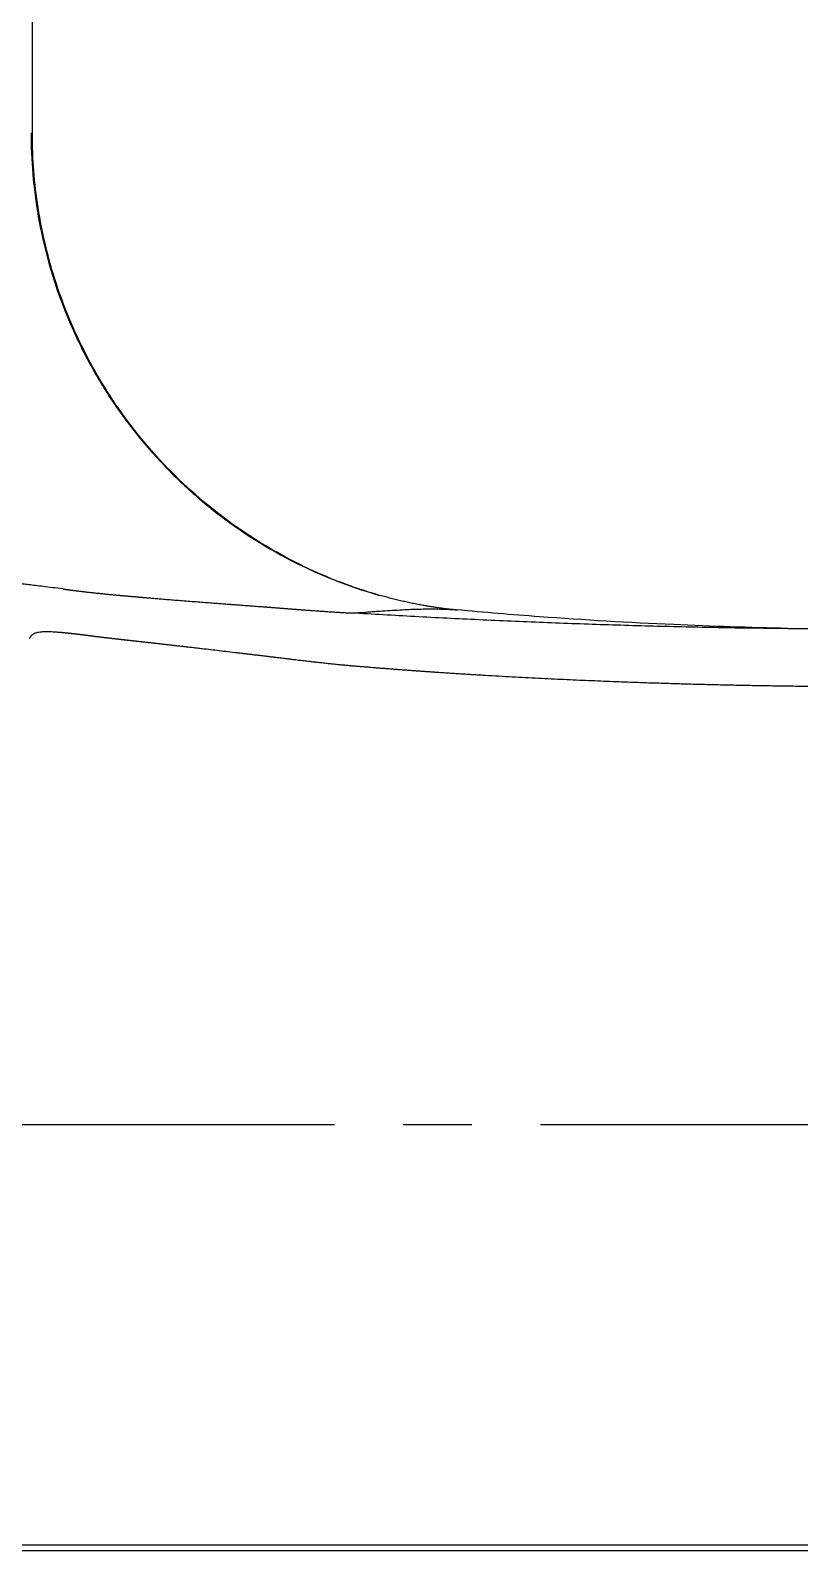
# Model space of a CAD drawing. Extents: x 1171 to 2300, y 0 to 827.
# Drawn here: x 1472.2 to 1500.2, y 235 to 290.3 of the extents above; entities that cross this region are included whole.
import ezdxf

# ---------------------------------------------------------------- set-up
doc = ezdxf.new("R2010")
doc.units = 0
doc.header["$LTSCALE"] = 10
doc.header["$MEASUREMENT"] = 0
doc.linetypes.add('CENTER', pattern=[2, 1.25, -0.25, 0.25, -0.25])
doc.layers.add('1', color=7, linetype='CONTINUOUS')

msp = doc.modelspace()

# ---------------------------------------------------------------- linework, layer by layer
at = {"layer": '1', "color": 1, "linetype": 'CENTER', "lineweight": -3}
msp.add_line((1470.754, 250.477), (1534.754, 250.477), dxfattribs=at)
at = {"layer": '1', "color": 7, "linetype": 'Continuous', "lineweight": -3}
msp.add_line((1459.754, 234.963), (1474.196, 234.963), dxfattribs=at)
for points, degree in [([(1472.254, 286.543), (1472.254, 289.192), (1472.254, 291.842)], 2), ([(1487.639, 269.204), (1486.391, 269.316), (1484.901, 269.73)], 2), ([(1459.755, 235.176), (1481.668, 235.176), (1503.581, 235.176), (1525.495, 235.176)], 3)]:
    msp.add_open_spline(points, degree=degree, dxfattribs=at)
for points, knots in [([(1472.206, 286.567), (1472.205, 285.579), (1472.288, 284.557), (1472.559, 283.008), (1472.674, 282.489), (1472.955, 281.452), (1473.12, 280.934), (1473.504, 279.907), (1473.722, 279.398), (1474.209, 278.396), (1474.477, 277.903), (1475.065, 276.941), (1475.383, 276.472), (1476.066, 275.566), (1476.43, 275.128), (1477.199, 274.291), (1477.605, 273.891), (1478.45, 273.135), (1478.89, 272.778), (1480.252, 271.779), (1481.217, 271.208), (1483.092, 270.322), (1483.999, 269.985), (1484.905, 269.729)], [0, 0, 0, 0, 0.145033, 0.145033, 0.217549, 0.217549, 0.290065, 0.290065, 0.362582, 0.362582, 0.435098, 0.435098, 0.507614, 0.507614, 0.580131, 0.580131, 0.652647, 0.652647, 0.725163, 0.725163, 0.870196, 0.870196, 1, 1, 1, 1]), ([(1484.865, 269.74), (1484.622, 269.808), (1484.081, 269.977), (1482.676, 270.493), (1480.564, 271.541), (1478.107, 273.342), (1475.928, 275.648), (1474.235, 278.254), (1473.063, 281.004), (1472.397, 283.784), (1472.255, 285.622), (1472.255, 286.528)], [0, 0, 0, 0, 0.044905, 0.09469, 0.215312, 0.353793, 0.493105, 0.628388, 0.758451, 0.882476, 1, 1, 1, 1]), ([(1473.379, 269.963), (1473.097, 269.997), (1472.86, 270.026), (1472.451, 270.076), (1472.279, 270.097), (1472.093, 270.12), (1472.058, 270.124), (1471.989, 270.132), (1471.89, 270.144), (1471.803, 270.154), (1471.642, 270.171), (1471.553, 270.179), (1471.457, 270.187), (1471.438, 270.188), (1471.403, 270.191), (1471.352, 270.194), (1471.249, 270.198), (1471.183, 270.198), (1471.143, 270.196), (1471.141, 270.196), (1471.136, 270.195), (1471.129, 270.195), (1471.114, 270.194), (1471.085, 270.191), (1471.064, 270.187), (1471.029, 270.177), (1471.015, 270.168), (1471.014, 270.155)], [0, 0, 0, 0, 0.125, 0.125, 0.25, 0.25, 0.28125, 0.28125, 0.3125, 0.375, 0.375, 0.5, 0.5, 0.53125, 0.53125, 0.5625, 0.625, 0.75, 0.75, 0.757813, 0.757813, 0.765625, 0.78125, 0.8125, 0.875, 0.875, 1, 1, 1, 1]), ([(1473.38, 269.963), (1473.391, 269.961), (1473.412, 269.958), (1473.444, 269.953), (1473.476, 269.949), (1473.509, 269.944), (1473.542, 269.939), (1473.576, 269.935), (1473.61, 269.93), (1473.645, 269.926), (1473.68, 269.921), (1473.716, 269.916), (1473.752, 269.912), (1473.789, 269.907), (1473.826, 269.902), (1473.864, 269.897), (1473.903, 269.893), (1473.942, 269.888), (1473.982, 269.883), (1474.023, 269.878), (1474.064, 269.873), (1474.106, 269.868), (1474.149, 269.863), (1474.192, 269.858), (1474.236, 269.853), (1474.318, 269.844), (1474.431, 269.832), (1474.567, 269.817), (1474.676, 269.806), (1474.753, 269.798), (1474.814, 269.792), (1474.869, 269.786), (1474.93, 269.78), (1474.991, 269.774), (1475.051, 269.768), (1475.11, 269.763), (1475.168, 269.757), (1475.226, 269.752), (1475.283, 269.746), (1475.339, 269.741), (1475.376, 269.738), (1475.394, 269.736)], [0, 0, 0, 0, 0.019564, 0.039221, 0.058975, 0.078827, 0.098779, 0.118835, 0.138997, 0.159268, 0.179649, 0.200145, 0.220757, 0.241488, 0.262341, 0.283318, 0.304424, 0.325659, 0.347028, 0.368533, 0.390178, 0.411991, 0.433969, 0.456106, 0.4784, 0.500845, 0.579876, 0.645034, 0.69551, 0.730748, 0.750392, 0.777791, 0.804682, 0.83105, 0.856883, 0.882167, 0.906893, 0.931048, 0.954624, 0.977611, 1, 1, 1, 1]), ([(1475.394, 269.736), (1475.406, 269.735), (1475.429, 269.733), (1475.465, 269.73), (1475.502, 269.726), (1475.54, 269.723), (1475.579, 269.719), (1475.62, 269.716), (1475.661, 269.712), (1475.704, 269.708), (1475.748, 269.704), (1475.793, 269.7), (1475.839, 269.696), (1475.886, 269.692), (1475.935, 269.688), (1475.985, 269.684), (1476.036, 269.679), (1476.088, 269.675), (1476.141, 269.67), (1476.196, 269.665), (1476.251, 269.661), (1476.308, 269.656), (1476.366, 269.651), (1476.425, 269.646), (1476.485, 269.64), (1476.546, 269.635), (1476.608, 269.63), (1476.713, 269.621), (1476.869, 269.608), (1477.084, 269.59), (1477.32, 269.571), (1477.577, 269.551), (1477.852, 269.529), (1478.134, 269.507), (1478.41, 269.486), (1478.67, 269.466), (1478.911, 269.448), (1479.135, 269.431), (1479.329, 269.416), (1479.502, 269.403), (1479.664, 269.391), (1479.838, 269.378), (1480.022, 269.364), (1480.215, 269.35), (1480.415, 269.335), (1480.551, 269.325), (1480.621, 269.32)], [0, 0, 0, 0, 0.008411, 0.017042, 0.025893, 0.034962, 0.044251, 0.053758, 0.063482, 0.073422, 0.083575, 0.09394, 0.104514, 0.115294, 0.126277, 0.137458, 0.148833, 0.160397, 0.172146, 0.184072, 0.19617, 0.208433, 0.220852, 0.23342, 0.246128, 0.258966, 0.271924, 0.284991, 0.324394, 0.367605, 0.414277, 0.463975, 0.51616, 0.570163, 0.620658, 0.667027, 0.709616, 0.748757, 0.784748, 0.810544, 0.838377, 0.868011, 0.899213, 0.931742, 0.965362, 1, 1, 1, 1]), ([(1480.621, 269.32), (1480.641, 269.318), (1480.682, 269.315), (1480.743, 269.31), (1480.805, 269.306), (1480.866, 269.301), (1480.927, 269.296), (1480.988, 269.291), (1481.05, 269.286), (1481.111, 269.281), (1481.172, 269.277), (1481.234, 269.272), (1481.295, 269.267), (1481.356, 269.262), (1481.418, 269.257), (1481.479, 269.253), (1481.541, 269.248), (1481.602, 269.243), (1481.664, 269.238), (1481.725, 269.233), (1481.787, 269.229), (1481.849, 269.224), (1481.911, 269.219), (1481.972, 269.214), (1482.034, 269.21), (1482.096, 269.205), (1482.158, 269.2), (1482.25, 269.193), (1482.372, 269.184), (1482.524, 269.174), (1482.675, 269.163), (1482.825, 269.152), (1482.975, 269.142), (1483.125, 269.132), (1483.274, 269.123), (1483.423, 269.114), (1483.573, 269.105), (1483.722, 269.096), (1483.821, 269.091), (1483.871, 269.088)], [0, 0, 0, 0, 0.019597, 0.039152, 0.058665, 0.07814, 0.097578, 0.116981, 0.136351, 0.15569, 0.175001, 0.194284, 0.213542, 0.232777, 0.25199, 0.271184, 0.290361, 0.309522, 0.328669, 0.347804, 0.366929, 0.386046, 0.405156, 0.424262, 0.443364, 0.462466, 0.481568, 0.500672, 0.547321, 0.593624, 0.639615, 0.685327, 0.730792, 0.77604, 0.8211, 0.866, 0.910767, 0.955426, 1, 1, 1, 1]), ([(1483.873, 269.088), (1484.041, 269.099), (1484.199, 269.11), (1484.389, 269.123), (1484.426, 269.126), (1484.5, 269.131), (1484.537, 269.133), (1484.645, 269.14), (1484.998, 269.164), (1485.311, 269.184), (1485.774, 269.211), (1485.986, 269.221), (1486.386, 269.235), (1486.573, 269.238), (1487.094, 269.237), (1487.392, 269.224), (1487.638, 269.204)], [0, 0, 0, 0, 0.08354, 0.08354, 0.104426, 0.104426, 0.125311, 0.125311, 0.167081, 0.334162, 0.334162, 0.501243, 0.501243, 0.668324, 0.668324, 1, 1, 1, 1]), ([(1502.754, 268.501), (1501.162, 268.501), (1499.568, 268.514), (1497.183, 268.553), (1496.388, 268.569), (1494.802, 268.607), (1494.01, 268.629), (1492.43, 268.679), (1491.641, 268.707), (1490.069, 268.769), (1489.286, 268.803), (1487.725, 268.876), (1486.948, 268.915), (1485.404, 268.999), (1484.636, 269.043), (1483.876, 269.09)], [0, 0, 0, 0, 0.25, 0.25, 0.375, 0.375, 0.5, 0.5, 0.625, 0.625, 0.75, 0.75, 0.875, 0.875, 1, 1, 1, 1]), ([(1487.638, 269.204), (1487.64, 269.204), (1487.642, 269.204), (1487.669, 269.202), (1487.693, 269.199), (1487.717, 269.197)], [0, 0, 0, 0, 0.068433, 0.068433, 1, 1, 1, 1]), ([(1499.74, 268.53), (1498.357, 268.558), (1495.346, 268.656), (1491.325, 268.891), (1488.705, 269.11), (1487.702, 269.204)], [0, 0, 0, 0, 0.343005, 0.748068, 1, 1, 1, 1]), ([(1474.465, 268.241), (1474.457, 268.242), (1474.441, 268.244), (1474.416, 268.247), (1474.392, 268.25), (1474.368, 268.253), (1474.344, 268.256), (1474.321, 268.259), (1474.297, 268.262), (1474.274, 268.265), (1474.251, 268.268), (1474.228, 268.271), (1474.206, 268.274), (1474.183, 268.277), (1474.161, 268.279), (1474.139, 268.282), (1474.117, 268.285), (1474.095, 268.288), (1474.074, 268.29), (1474.052, 268.293), (1474.031, 268.295), (1474.01, 268.298), (1473.989, 268.301), (1473.969, 268.303), (1473.948, 268.306), (1473.928, 268.308), (1473.908, 268.31), (1473.888, 268.313), (1473.868, 268.315), (1473.849, 268.317), (1473.829, 268.32), (1473.81, 268.322), (1473.791, 268.324), (1473.772, 268.326), (1473.753, 268.328), (1473.735, 268.33), (1473.716, 268.332), (1473.698, 268.335), (1473.68, 268.337), (1473.662, 268.339), (1473.644, 268.34), (1473.627, 268.342), (1473.609, 268.344), (1473.592, 268.346), (1473.575, 268.348), (1473.558, 268.35), (1473.541, 268.351), (1473.524, 268.353), (1473.508, 268.355), (1473.491, 268.357), (1473.475, 268.358), (1473.459, 268.36), (1473.443, 268.361), (1473.427, 268.363), (1473.412, 268.364), (1473.396, 268.366), (1473.381, 268.367), (1473.366, 268.369), (1473.35, 268.37), (1473.336, 268.372), (1473.321, 268.373), (1473.306, 268.374), (1473.292, 268.375), (1473.277, 268.377), (1473.263, 268.378), (1473.249, 268.379), (1473.235, 268.38), (1473.174, 268.385), (1473.074, 268.392), (1472.948, 268.399), (1472.838, 268.403), (1472.743, 268.403), (1472.66, 268.401), (1472.57, 268.395), (1472.481, 268.384), (1472.397, 268.364), (1472.328, 268.339), (1472.282, 268.314), (1472.248, 268.291), (1472.226, 268.272), (1472.207, 268.255), (1472.195, 268.241), (1472.186, 268.23), (1472.178, 268.221), (1472.171, 268.211), (1472.165, 268.203), (1472.16, 268.194), (1472.156, 268.187), (1472.153, 268.18), (1472.15, 268.174), (1472.149, 268.169), (1472.148, 268.166), (1472.148, 268.165)], [0, 0, 0, 0, 0.00363, 0.007265, 0.010903, 0.014547, 0.018194, 0.021846, 0.025503, 0.029163, 0.032828, 0.036498, 0.040171, 0.04385, 0.047533, 0.05122, 0.054912, 0.058608, 0.062308, 0.066012, 0.069721, 0.073434, 0.077151, 0.080873, 0.084599, 0.08833, 0.092065, 0.095804, 0.099548, 0.103296, 0.107048, 0.110805, 0.114566, 0.118332, 0.122101, 0.125876, 0.129654, 0.133437, 0.137224, 0.141016, 0.144812, 0.148612, 0.152416, 0.156225, 0.160038, 0.163855, 0.167676, 0.171502, 0.175331, 0.179165, 0.183003, 0.186846, 0.190692, 0.194543, 0.198398, 0.202257, 0.20612, 0.209988, 0.21386, 0.217736, 0.221617, 0.225501, 0.22939, 0.233284, 0.237181, 0.241083, 0.244989, 0.248899, 0.292678, 0.335532, 0.37746, 0.418455, 0.458502, 0.497596, 0.562596, 0.626033, 0.687914, 0.748235, 0.77632, 0.811159, 0.83993, 0.860919, 0.874122, 0.890525, 0.906324, 0.921519, 0.93611, 0.950097, 0.96348, 0.976258, 0.988432, 1, 1, 1, 1]), ([(1476.287, 268.03), (1476.276, 268.031), (1476.253, 268.033), (1476.218, 268.037), (1476.184, 268.041), (1476.149, 268.045), (1476.114, 268.049), (1476.079, 268.053), (1476.044, 268.057), (1476.008, 268.06), (1475.972, 268.064), (1475.936, 268.068), (1475.9, 268.072), (1475.864, 268.077), (1475.828, 268.081), (1475.791, 268.085), (1475.755, 268.089), (1475.718, 268.093), (1475.681, 268.097), (1475.644, 268.101), (1475.607, 268.105), (1475.57, 268.11), (1475.533, 268.114), (1475.495, 268.118), (1475.458, 268.122), (1475.421, 268.126), (1475.383, 268.131), (1475.346, 268.135), (1475.308, 268.139), (1475.262, 268.145), (1475.206, 268.151), (1475.143, 268.158), (1475.081, 268.166), (1475.02, 268.173), (1474.96, 268.18), (1474.901, 268.187), (1474.843, 268.194), (1474.786, 268.201), (1474.731, 268.207), (1474.676, 268.214), (1474.622, 268.221), (1474.569, 268.227), (1474.517, 268.234), (1474.483, 268.238), (1474.466, 268.24)], [0, 0, 0, 0, 0.015034, 0.03027, 0.045708, 0.061346, 0.077187, 0.093231, 0.109477, 0.125926, 0.142579, 0.159436, 0.176496, 0.193761, 0.211229, 0.228902, 0.24678, 0.264863, 0.283151, 0.301644, 0.320342, 0.339246, 0.358356, 0.377672, 0.397194, 0.416922, 0.436857, 0.456998, 0.477346, 0.497901, 0.533647, 0.56941, 0.605187, 0.640989, 0.676813, 0.712653, 0.74851, 0.784383, 0.820275, 0.856184, 0.892111, 0.928056, 0.964019, 1, 1, 1, 1]), ([(1481.069, 267.473), (1481.051, 267.475), (1481.012, 267.48), (1480.954, 267.487), (1480.895, 267.494), (1480.834, 267.502), (1480.773, 267.509), (1480.709, 267.517), (1480.645, 267.524), (1480.58, 267.532), (1480.513, 267.54), (1480.445, 267.548), (1480.376, 267.556), (1480.305, 267.564), (1480.234, 267.573), (1480.161, 267.581), (1480.088, 267.59), (1480.013, 267.599), (1479.937, 267.608), (1479.86, 267.617), (1479.782, 267.626), (1479.619, 267.645), (1479.375, 267.674), (1479.053, 267.712), (1478.739, 267.749), (1478.507, 267.776), (1478.351, 267.794), (1478.267, 267.803), (1478.185, 267.813), (1478.103, 267.822), (1478.022, 267.832), (1477.941, 267.841), (1477.861, 267.85), (1477.782, 267.859), (1477.704, 267.868), (1477.626, 267.877), (1477.549, 267.886), (1477.473, 267.895), (1477.397, 267.904), (1477.322, 267.912), (1477.248, 267.921), (1477.175, 267.929), (1477.102, 267.938), (1477.03, 267.946), (1476.959, 267.954), (1476.888, 267.962), (1476.818, 267.97), (1476.749, 267.978), (1476.681, 267.985), (1476.614, 267.993), (1476.547, 268.001), (1476.481, 268.008), (1476.415, 268.015), (1476.351, 268.022), (1476.308, 268.027), (1476.287, 268.03)], [0, 0, 0, 0, 0.010186, 0.020623, 0.031313, 0.042254, 0.053447, 0.06489, 0.076585, 0.08853, 0.100726, 0.113172, 0.125868, 0.138813, 0.152008, 0.165452, 0.179144, 0.193085, 0.207274, 0.22171, 0.236394, 0.251325, 0.314151, 0.376742, 0.439163, 0.501433, 0.518752, 0.53606, 0.553357, 0.570643, 0.587919, 0.605184, 0.622438, 0.639681, 0.656913, 0.674134, 0.691339, 0.708524, 0.725705, 0.74288, 0.760051, 0.777217, 0.794379, 0.811536, 0.82869, 0.845839, 0.862984, 0.880125, 0.897262, 0.914395, 0.931524, 0.948649, 0.96577, 0.982887, 1, 1, 1, 1]), ([(1484.195, 267.133), (1484.171, 267.135), (1484.122, 267.139), (1484.049, 267.145), (1483.974, 267.152), (1483.898, 267.158), (1483.82, 267.165), (1483.742, 267.172), (1483.661, 267.18), (1483.58, 267.188), (1483.497, 267.196), (1483.414, 267.204), (1483.328, 267.212), (1483.242, 267.221), (1483.154, 267.23), (1483.066, 267.239), (1482.975, 267.249), (1482.884, 267.259), (1482.792, 267.269), (1482.698, 267.279), (1482.592, 267.291), (1482.46, 267.306), (1482.288, 267.326), (1482.072, 267.351), (1481.862, 267.376), (1481.676, 267.399), (1481.531, 267.416), (1481.399, 267.433), (1481.279, 267.447), (1481.17, 267.461), (1481.102, 267.469), (1481.069, 267.473)], [0, 0, 0, 0, 0.022501, 0.045434, 0.068801, 0.092599, 0.11683, 0.141493, 0.166588, 0.192115, 0.218073, 0.244463, 0.271284, 0.298536, 0.32622, 0.354336, 0.382884, 0.41186, 0.441265, 0.471098, 0.501359, 0.542542, 0.597866, 0.667305, 0.750824, 0.801835, 0.849045, 0.892461, 0.932089, 0.967934, 1, 1, 1, 1]), ([(1502.758, 266.4), (1502.683, 266.4), (1502.533, 266.401), (1502.306, 266.401), (1502.077, 266.402), (1501.845, 266.403), (1501.61, 266.405), (1501.373, 266.406), (1501.134, 266.408), (1500.892, 266.41), (1500.647, 266.412), (1500.399, 266.415), (1500.149, 266.418), (1499.897, 266.421), (1499.642, 266.424), (1499.384, 266.428), (1499.124, 266.432), (1498.861, 266.436), (1498.595, 266.441), (1498.327, 266.446), (1498.057, 266.451), (1497.783, 266.457), (1497.508, 266.463), (1497.229, 266.469), (1496.948, 266.476), (1496.665, 266.483), (1496.379, 266.49), (1496.09, 266.498), (1495.799, 266.506), (1495.506, 266.515), (1495.21, 266.524), (1494.911, 266.534), (1494.61, 266.543), (1494.306, 266.554), (1494, 266.565), (1493.691, 266.576), (1493.191, 266.595), (1492.493, 266.623), (1491.589, 266.663), (1490.662, 266.707), (1489.713, 266.757), (1489.039, 266.795), (1488.648, 266.818), (1488.546, 266.824), (1488.442, 266.831), (1488.336, 266.837), (1488.228, 266.844), (1488.118, 266.85), (1488.007, 266.857), (1487.894, 266.865), (1487.779, 266.872), (1487.663, 266.879), (1487.544, 266.887), (1487.424, 266.895), (1487.302, 266.903), (1487.179, 266.911), (1487.053, 266.92), (1486.926, 266.928), (1486.797, 266.937), (1486.667, 266.946), (1486.535, 266.955), (1486.401, 266.965), (1486.265, 266.974), (1486.128, 266.984), (1485.989, 266.994), (1485.849, 267.005), (1485.706, 267.015), (1485.563, 267.026), (1485.417, 267.037), (1485.27, 267.048), (1485.122, 267.06), (1484.971, 267.071), (1484.82, 267.083), (1484.667, 267.096), (1484.512, 267.108), (1484.356, 267.121), (1484.251, 267.129), (1484.199, 267.134)], [0, 0, 0, 0, 0.011991, 0.024119, 0.036386, 0.048791, 0.061333, 0.074014, 0.086832, 0.099788, 0.112882, 0.126117, 0.139492, 0.153005, 0.166657, 0.180448, 0.194377, 0.208444, 0.22265, 0.236993, 0.251476, 0.266096, 0.280855, 0.295752, 0.310787, 0.325961, 0.341272, 0.356723, 0.372314, 0.388042, 0.403907, 0.419908, 0.436047, 0.452322, 0.468733, 0.48528, 0.501963, 0.549178, 0.597715, 0.647563, 0.698724, 0.751183, 0.756623, 0.762161, 0.767798, 0.773534, 0.779369, 0.785303, 0.791335, 0.797467, 0.803697, 0.810025, 0.816453, 0.822979, 0.829603, 0.836326, 0.843146, 0.850065, 0.857081, 0.864195, 0.871406, 0.878716, 0.886122, 0.893626, 0.901228, 0.908927, 0.916723, 0.924616, 0.932607, 0.940694, 0.948879, 0.95716, 0.965537, 0.97401, 0.982578, 0.991241, 1, 1, 1, 1]), ([(1474.196, 234.963), (1476.404, 234.963), (1478.611, 234.963), (1483.027, 234.964), (1485.235, 234.964), (1488.546, 234.964), (1489.65, 234.964), (1491.858, 234.965), (1492.962, 234.965), (1495.17, 234.965), (1496.274, 234.965), (1498.482, 234.965), (1499.586, 234.965), (1501.794, 234.965), (1502.898, 234.965), (1505.105, 234.965), (1506.209, 234.965), (1509.521, 234.965), (1511.728, 234.965), (1516.143, 234.964), (1518.351, 234.964), (1522.766, 234.964), (1524.973, 234.964), (1527.181, 234.963)], [0, 0, 0, 0, 0.125, 0.125, 0.25, 0.25, 0.3125, 0.3125, 0.375, 0.375, 0.4375, 0.4375, 0.5, 0.5, 0.5625, 0.5625, 0.625, 0.625, 0.75, 0.75, 0.875, 0.875, 1, 1, 1, 1])]:
    msp.add_open_spline(points, degree=3, knots=knots, dxfattribs=at)

doc.saveas('drawing.dxf')
